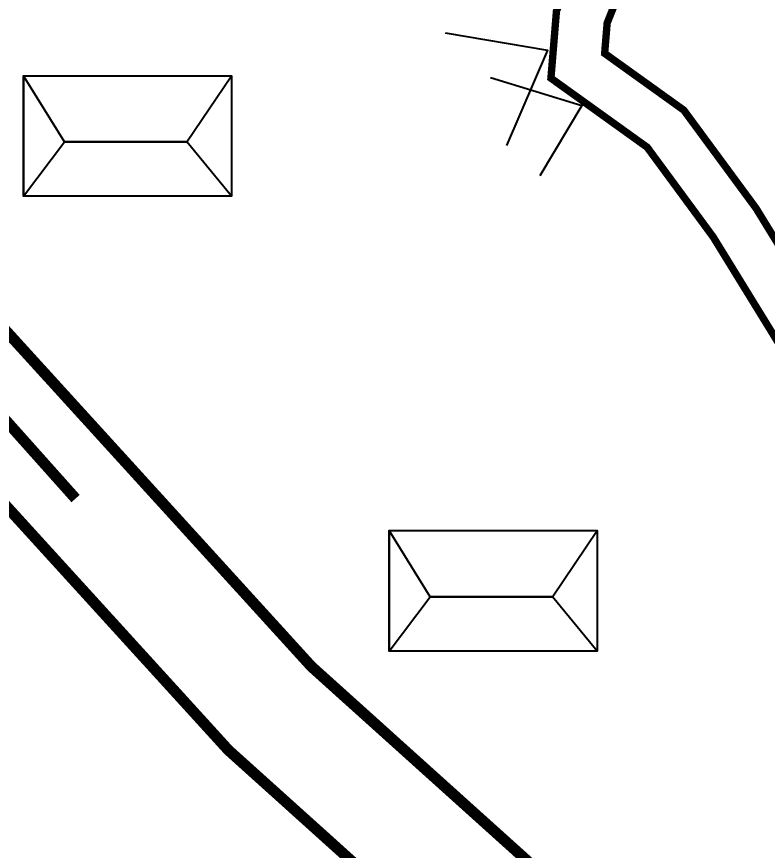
# Model space of a CAD drawing. Header units: inches. Extents: x -340059099 to 1458168, y 1119167 to 1294232938.
# Drawn here: x 456668 to 457688, y 2619582 to 2620716 of the extents above; entities that cross this region are included whole.
import ezdxf

# ---------------------------------------------------------------- set-up
doc = ezdxf.new("R2010")
doc.units = ezdxf.units.IN
doc.header["$MEASUREMENT"] = 0
doc.layers.add('BUILDING', color=5, linetype='Continuous', lineweight=15)
doc.layers.add('Text', color=7, linetype='Continuous')
doc.styles.add('Text', font='times.ttf', dxfattribs={"height": 240})

msp = doc.modelspace()

# ---------------------------------------------------------------- linework, layer by layer
at = {"layer": 'BUILDING', "const_width": 10}
for points in [[(456904.4, 2622640.3), (456972.2, 2622490), (457095.6, 2622291.1), (457295.7, 2622028), (457459.4, 2621801.1), (457694.3, 2621463.1), (457736.9, 2621392.6), (457740.8, 2621308.3), (457720.1, 2621223), (457684.2, 2621160.6), (457567.1, 2620896.3), (457490.2, 2620757.3), (457470.1, 2620706.9), (457466.7, 2620665.6), (457574.3, 2620588.4), (457672.5, 2620455), (457805.9, 2620238), (457920.2, 2620125), (458062.9, 2619984), (458297.5, 2619812.4), (458662.2, 2619545.7)], [(456839.9, 2622613.1), (456910.3, 2622457), (457037.8, 2622251.4), (457239.5, 2621986.3), (457402.3, 2621760.7), (457635.6, 2621424.9), (457667.8, 2621371.6), (457670.5, 2621315.1), (457654.4, 2621249.2), (457621.7, 2621192.3), (457504.3, 2620927.4), (457426.9, 2620787.3), (457401.2, 2620723.1), (457393.7, 2620631.9), (457524.5, 2620538), (457614.3, 2620415.9), (457750.7, 2620194.2), (457871, 2620075.2), (458017.3, 2619930.5), (458256.2, 2619755.8), (458620.8, 2619489.3)]]:
    msp.add_lwpolyline(points, dxfattribs=at)
at = {"layer": 'Text', "const_width": 15}
for points in [[(455558.9, 2621529.7), (455893.1, 2621154.5), (456208.1, 2620774), (456514.8, 2620440.4), (457068.1, 2619832.1), (457408.4, 2619525.7), (458012.2, 2618991.6), (458478.6, 2618622.2), (458866.6, 2618324.7), (459112.7, 2618135.3), (459163.1, 2618122.8), (459583, 2618116.6), (460342.7, 2618119.9), (460655.5, 2618082.5), (461045.1, 2618017.7), (461261.5, 2617967), (461657.3, 2617876.3), (461974.1, 2617806.4), (462343, 2617752.9)], [(455771.6, 2621050.2), (456087.5, 2620668.8), (456396.7, 2620332.4), (456955.1, 2619718.6), (457301.9, 2619406.3), (457909.4, 2618868.9), (458380.3, 2618496), (458769.1, 2618197.8), (459041.7, 2617988), (459142.5, 2617963.1), (459582.2, 2617956.6), (460333.5, 2617959.9), (460632.9, 2617924.1), (461013.7, 2617860.7), (461225.4, 2617811.2), (461622.2, 2617720.3), (461945.3, 2617648.9), (462322.7, 2617594.2)], [(456603.5, 2620222), (456747.6, 2620060.4)]]:
    msp.add_lwpolyline(points, dxfattribs=at)
at = {"layer": 'Text', "color": 5, "lineweight": 25}
for points in [[(457249.9, 2620693.7), (457389.1, 2620669.8), (457333.3, 2620540.4)], [(457311.4, 2620632.7), (457435.5, 2620594.9), (457378.7, 2620499.1)]]:
    msp.add_lwpolyline(points, dxfattribs=at)
at = {"layer": 'Text'}
for points in [[(456676.9, 2620635.3), (456959.7, 2620635.3), (456959.7, 2620471.4), (456676.9, 2620471.4)], [(457173.9, 2620016.8), (457456.7, 2620016.8), (457456.7, 2619852.9), (457173.9, 2619852.9)]]:
    msp.add_lwpolyline(points, close=True, dxfattribs=at)
for points in [[(456898.9, 2620545.5), (456959.7, 2620635.3), (456959.7, 2620471.4), (456898.9, 2620545.5), (456732.5, 2620545.5), (456676.9, 2620635.3), (456676.9, 2620471.4), (456732.5, 2620545.5)], [(457395.9, 2619927), (457456.7, 2620016.8), (457456.7, 2619852.9), (457395.9, 2619927), (457229.5, 2619927), (457173.9, 2620016.8), (457173.9, 2619852.9), (457229.5, 2619927)]]:
    msp.add_lwpolyline(points, dxfattribs=at)
at = {"layer": 'Text', "color": 6}
for points in [[(456732.5, 2620545.5), (456898.9, 2620545.5)], [(457229.5, 2619927), (457395.9, 2619927)]]:
    msp.add_lwpolyline(points, dxfattribs=at)
at = {"layer": 'Text', "color": 1}
msp.add_circle((469844, 2616428.5), 81808, dxfattribs=at)

# ---------------------------------------------------------------- texts
at = {"layer": 'Text', "insert": (454796, 2620615.8), "char_height": 130, "attachment_point": 1, "rotation": 316.08, "style": 'Text'}
msp.add_mtext('{\\T1.25;\\LDHAKA TO KUSHTIA HIGH WAY}', dxfattribs=at)

doc.saveas('drawing.dxf')
